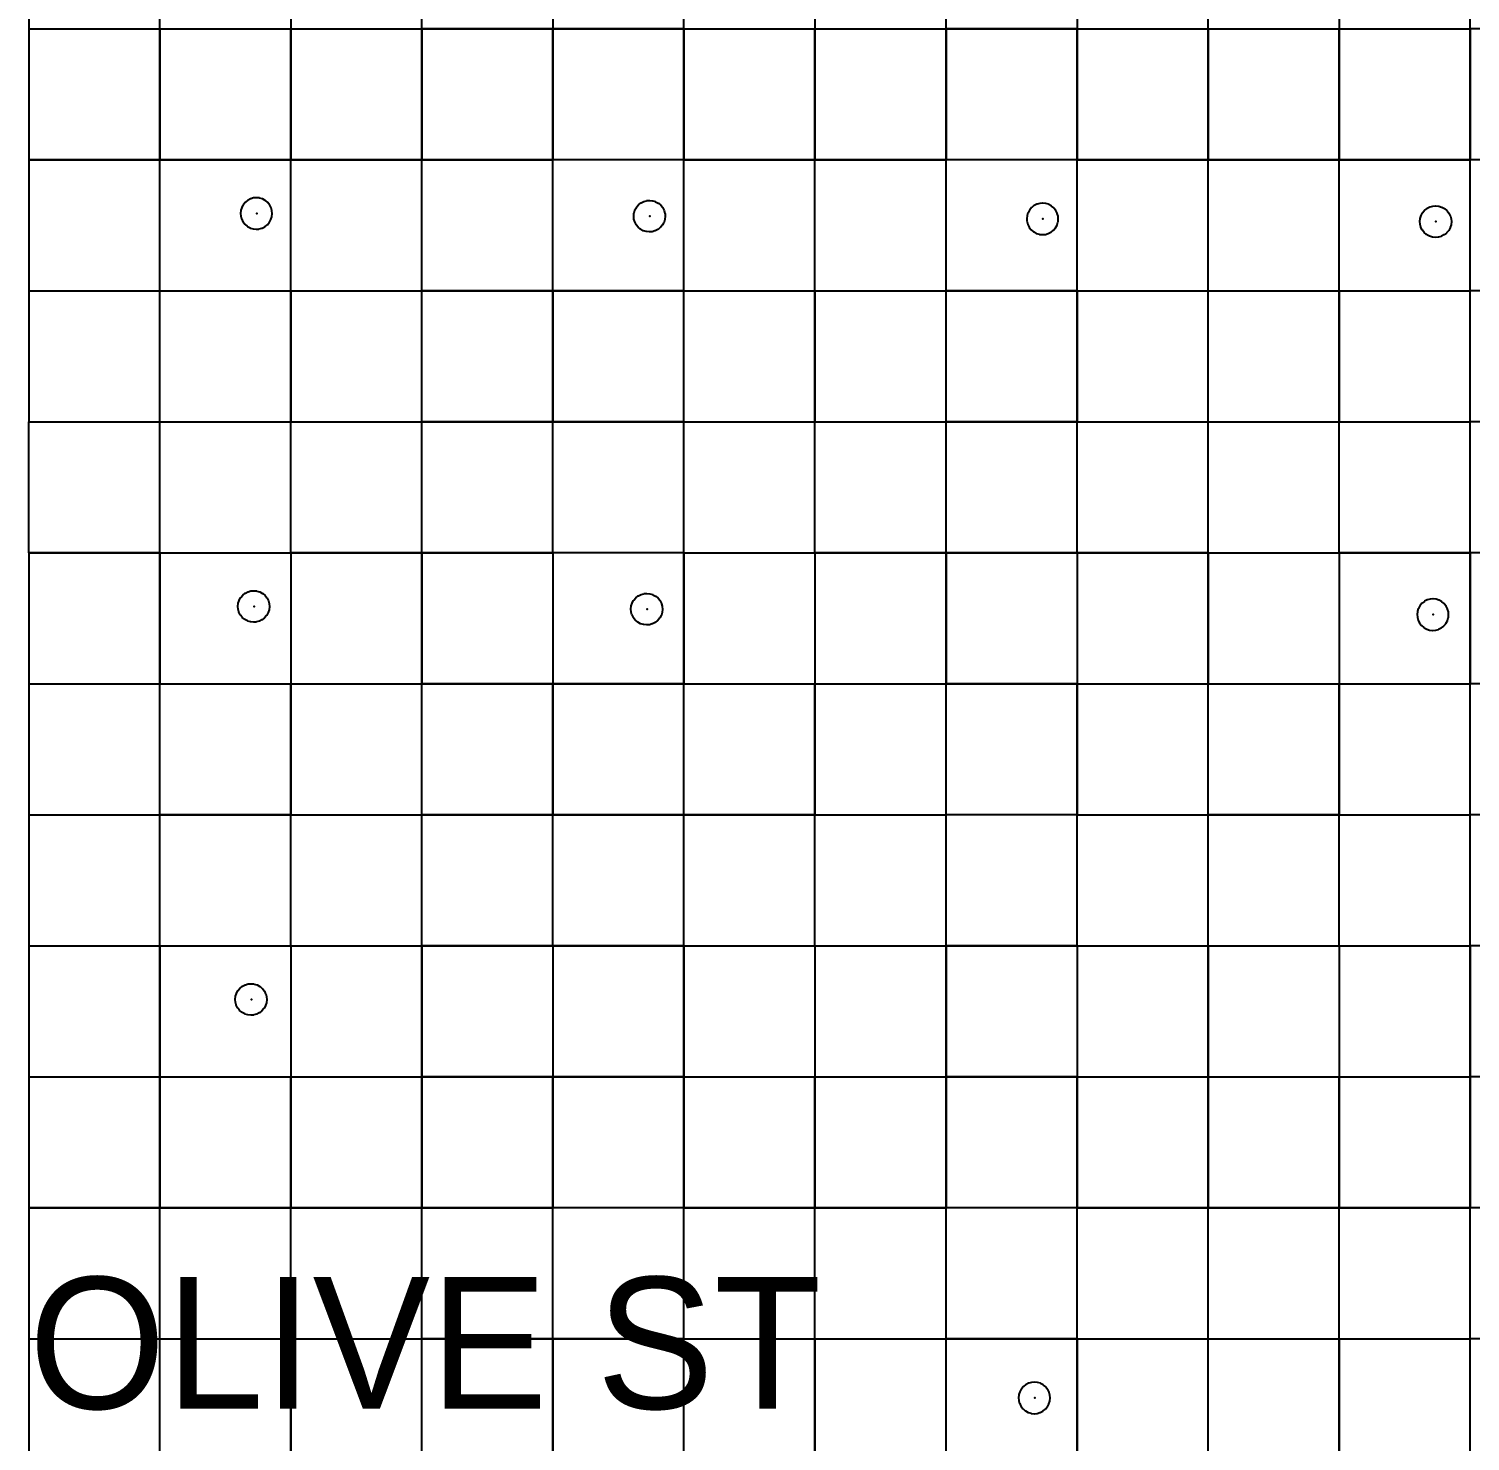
# Model space of a CAD drawing. Header units: metres. Extents: x 0 to 398, y -24 to 612.
# Drawn here: x 0 to 99, y 299 to 396 of the extents above; entities that cross this region are included whole.
import ezdxf

# ---------------------------------------------------------------- set-up
doc = ezdxf.new("R2010")
doc.units = ezdxf.units.M
for name, color, linetype in [('LAYER_01_CUT', 7, 'Continuous'), ('LAYER_04_GRID', 7, 'Continuous'), ('LAYER_05_LABELS', 7, 'Continuous')]:
    doc.layers.add(name, color=color, linetype=linetype)

msp = doc.modelspace()

# ---------------------------------------------------------------- linework, layer by layer
at = {"layer": 'LAYER_01_CUT'}
for points in [[(0, 413.994), (0, 405), (0, 404.994), (0, 396), (8.994, 396), (9, 396), (9, 404.994), (9, 405), (9, 413.994)], [(26.994, 396), (27, 396), (27, 404.994), (27, 405), (27, 413.994)], [(44.994, 396), (45, 396), (45, 404.994), (45, 405), (45, 413.994)], [(62.994, 396), (63, 396), (63, 404.994), (63, 405), (63, 413.994)], [(80.994, 396), (81, 396), (81, 404.994), (81, 405), (81, 413.994)], [(98.994, 396), (99, 396), (99, 404.994), (99, 405), (99, 413.994)], [(18, 404.994), (18, 396), (18, 396.006)], [(36, 404.994), (36, 396), (36, 396.006)], [(54, 404.994), (54, 396), (54, 396.006)], [(72, 404.994), (72, 396), (72, 396.006)], [(90, 404.994), (90, 396), (90, 396.006)], [(0, 395.994), (0, 396)], [(0, 396), (0.006, 396)], [(0, 395.994), (0, 387)], [(0.006, 396), (9, 396)], [(9, 396), (9, 396.006)], [(9.006, 396), (9, 396)], [(9, 395.994), (9, 396)], [(9, 387.006), (9, 396)], [(9, 396), (17.994, 396)], [(9, 395.994), (9, 387)], [(9.006, 396), (18, 396)], [(18, 396), (17.994, 396)], [(18, 395.994), (18, 396)], [(18, 387.006), (18, 396)], [(18, 396), (26.994, 396)], [(18, 396), (18.006, 396)], [(18, 395.994), (18, 387)], [(18.006, 396), (27, 396)], [(27, 396), (27, 396.006)], [(35.994, 396), (27, 396)], [(27.006, 396), (27, 396)], [(27, 395.994), (27, 396)], [(27, 387.006), (27, 396)], [(27, 395.994), (27, 387)], [(27.006, 396), (36, 396)], [(35.994, 396), (36, 396)], [(36, 395.994), (36, 396)], [(36, 387.006), (36, 396)], [(36, 396), (44.994, 396)], [(36, 396), (36.006, 396)], [(36, 395.994), (36, 387)], [(45, 396), (36.006, 396)], [(45, 396), (45, 396.006)], [(45, 395.994), (45, 396)], [(45, 387.006), (45, 396)], [(45, 396), (53.994, 396)], [(45, 396), (45.006, 396)], [(45, 395.994), (45, 387)], [(45.006, 396), (54, 396)], [(53.994, 396), (54, 396)], [(54.006, 396), (54, 396)], [(54, 395.994), (54, 396)], [(54, 387.006), (54, 396)], [(54, 396), (62.994, 396)], [(54, 395.994), (54, 387)], [(54.006, 396), (63, 396)], [(63, 396), (63, 396.006)], [(63, 395.994), (63, 396)], [(63, 387.006), (63, 396)], [(63, 396), (71.994, 396)], [(63, 396), (63.006, 396)], [(63, 395.994), (63, 387)], [(72, 396), (63.006, 396)], [(72, 396), (71.994, 396)], [(72, 395.994), (72, 396)], [(72, 387.006), (72, 396)], [(72, 396), (80.994, 396)], [(72, 396), (72.006, 396)], [(72, 395.994), (72, 387)], [(72.006, 396), (81, 396)], [(81, 396), (81, 396.006)], [(81.006, 396), (81, 396)], [(81, 395.994), (81, 396)], [(81, 387.006), (81, 396)], [(81, 396), (89.994, 396)], [(81, 395.994), (81, 387)], [(81.006, 396), (90, 396)], [(90, 396), (89.994, 396)], [(90, 395.994), (90, 396)], [(90, 387.006), (90, 396)], [(90, 396), (98.994, 396)], [(90, 396), (90.006, 396)], [(90, 395.994), (90, 387)], [(90.006, 396), (99, 396)], [(99, 396), (99, 396.006)], [(107.994, 396), (99, 396)], [(99.006, 396), (99, 396)], [(99, 395.994), (99, 396)], [(99, 387.006), (99, 396)], [(99, 395.994), (99, 387)], [(8.994, 387), (0, 387), (0.006, 387)], [(0, 386.994), (0, 387)], [(0, 386.994), (0, 378), (0, 377.994), (0, 369), (8.994, 369), (9, 369), (9, 377.994), (9, 378), (9, 386.994)], [(0.006, 387), (9, 387)], [(8.994, 387), (9, 387)], [(9, 387.006), (9, 387)], [(17.994, 387), (9, 387), (9.006, 387)], [(9, 386.994), (9, 387)], [(9, 378.006), (9, 387)], [(9.006, 387), (18, 387)], [(18, 387), (17.994, 387)], [(17.994, 378), (18, 378), (18, 386.994)], [(18, 387.006), (18, 387)], [(26.994, 387), (18, 387), (18.006, 387)], [(18, 386.994), (18, 387)], [(18, 378.006), (18, 387)], [(18, 377.994), (18, 369), (26.994, 369), (27, 369), (27, 377.994), (27, 378), (27, 386.994)], [(18.006, 387), (27, 387)], [(26.994, 387), (27, 387)], [(27, 387.006), (27, 387)], [(35.994, 387), (27, 387), (27.006, 387)], [(27, 386.994), (27, 387)], [(27, 378.006), (27, 387)], [(27.006, 387), (36, 387)], [(35.994, 387), (36, 387)], [(35.994, 378), (36, 378), (36, 386.994)], [(36, 387.006), (36, 387)], [(44.994, 387), (36, 387), (36.006, 387)], [(36, 386.994), (36, 387)], [(36, 378.006), (36, 387)], [(36, 377.994), (36, 369), (44.994, 369), (45, 369), (45, 377.994), (45, 378), (45, 386.994)], [(45, 387), (36.006, 387)], [(45, 387), (44.994, 387)], [(45, 387.006), (45, 387)], [(53.994, 387), (45, 387), (45.006, 387)], [(45, 386.994), (45, 387)], [(45, 378.006), (45, 387)], [(45.006, 387), (54, 387)], [(53.994, 387), (54, 387)], [(53.994, 378), (54, 378), (54, 386.994)], [(54, 387.006), (54, 387)], [(62.994, 387), (54, 387), (54.006, 387)], [(54, 386.994), (54, 387)], [(54, 378.006), (54, 387)], [(54, 377.994), (54, 369), (62.994, 369), (63, 369), (63, 377.994), (63, 378), (63, 386.994)], [(54.006, 387), (63, 387)], [(63, 387), (62.994, 387)], [(63, 387.006), (63, 387)], [(71.994, 387), (63, 387), (63.006, 387)], [(63, 386.994), (63, 387)], [(63, 378.006), (63, 387)], [(72, 387), (63.006, 387)], [(72, 387), (71.994, 387)], [(71.994, 378), (72, 378), (72, 386.994)], [(72, 387.006), (72, 387)], [(80.994, 387), (72, 387), (72.006, 387)], [(72, 386.994), (72, 387)], [(72, 378.006), (72, 387)], [(72, 377.994), (72, 369), (80.994, 369), (81, 369), (81, 377.994), (81, 378), (81, 386.994)], [(72.006, 387), (81, 387)], [(80.994, 387), (81, 387)], [(81, 387.006), (81, 387)], [(89.994, 387), (81, 387), (81.006, 387)], [(81, 386.994), (81, 387)], [(81, 378.006), (81, 387)], [(81.006, 387), (90, 387)], [(90, 387), (89.994, 387)], [(89.994, 378), (90, 378), (90, 386.994)], [(90, 387.006), (90, 387)], [(98.994, 387), (90, 387), (90.006, 387)], [(90, 386.994), (90, 387)], [(90, 378.006), (90, 387)], [(90, 377.994), (90, 369), (98.994, 369), (99, 369), (99, 377.994), (99, 378), (99, 386.994)], [(90.006, 387), (99, 387)], [(98.994, 387), (99, 387)], [(99, 387.006), (99, 387)], [(107.994, 387), (99, 387), (99.006, 387)], [(99, 386.994), (99, 387)], [(99, 378.006), (99, 387)], [(16.55, 383.89), (16.546, 383.898), (16.541, 383.905), (16.416, 384.064), (16.41, 384.071), (16.255, 384.202), (16.241, 384.213), (16.234, 384.218), (16.057, 384.314), (16.049, 384.317), (16.041, 384.32), (15.853, 384.378), (15.845, 384.38), (15.837, 384.381), (15.647, 384.401), (15.638, 384.402), (15.631, 384.401), (15.452, 384.386), (15.444, 384.385), (15.436, 384.384), (15.252, 384.333), (15.244, 384.33), (15.236, 384.327), (15.059, 384.238), (15.051, 384.234), (15.044, 384.229), (14.885, 384.103), (14.878, 384.098), (14.747, 383.942), (14.736, 383.929), (14.732, 383.921), (14.635, 383.745), (14.632, 383.737), (14.629, 383.729), (14.571, 383.541), (14.569, 383.533), (14.568, 383.524), (14.548, 383.334), (14.548, 383.326), (14.548, 383.318), (14.563, 383.139), (14.564, 383.131), (14.566, 383.123), (14.616, 382.939), (14.619, 382.931), (14.622, 382.924), (14.711, 382.746), (14.716, 382.739), (14.721, 382.732), (14.846, 382.572), (14.852, 382.566), (15.007, 382.435), (15.02, 382.423), (15.028, 382.419), (15.205, 382.323), (15.212, 382.319), (15.221, 382.316), (15.408, 382.258), (15.417, 382.256), (15.425, 382.255), (15.615, 382.235), (15.623, 382.235), (15.631, 382.235), (15.81, 382.25), (15.818, 382.251), (15.826, 382.253), (16.01, 382.304), (16.018, 382.306), (16.025, 382.31), (16.203, 382.399), (16.21, 382.403), (16.218, 382.408), (16.377, 382.533), (16.384, 382.539), (16.514, 382.694), (16.526, 382.708), (16.53, 382.715), (16.626, 382.892), (16.63, 382.9), (16.633, 382.908), (16.691, 383.096), (16.693, 383.104), (16.694, 383.112), (16.714, 383.303), (16.714, 383.311), (16.714, 383.318), (16.699, 383.498), (16.698, 383.505), (16.696, 383.513), (16.645, 383.697), (16.643, 383.705), (16.639, 383.713), (16.55, 383.89)], [(41.562, 382.952), (41.547, 383.132), (41.547, 383.139), (41.547, 383.147), (41.567, 383.338), (41.568, 383.346), (41.57, 383.354), (41.628, 383.542), (41.631, 383.55), (41.634, 383.558), (41.73, 383.735), (41.735, 383.742), (41.746, 383.756), (41.877, 383.911), (41.884, 383.917), (42.043, 384.042), (42.05, 384.047), (42.058, 384.051), (42.235, 384.14), (42.243, 384.144), (42.251, 384.146), (42.435, 384.197), (42.443, 384.199), (42.45, 384.2), (42.63, 384.215), (42.637, 384.215), (42.646, 384.215), (42.836, 384.195), (42.844, 384.194), (42.852, 384.192), (43.04, 384.134), (43.048, 384.131), (43.056, 384.127), (43.233, 384.031), (43.24, 384.027), (43.254, 384.015), (43.409, 383.884), (43.415, 383.878), (43.54, 383.719), (43.545, 383.711), (43.549, 383.704), (43.638, 383.526), (43.642, 383.519), (43.644, 383.511), (43.695, 383.327), (43.697, 383.319), (43.698, 383.311), (43.713, 383.132), (43.713, 383.124), (43.713, 383.116), (43.693, 382.926), (43.692, 382.918), (43.69, 382.909), (43.632, 382.721), (43.629, 382.713), (43.625, 382.705), (43.529, 382.529), (43.525, 382.521), (43.513, 382.508), (43.382, 382.353), (43.376, 382.347), (43.217, 382.222), (43.209, 382.216), (43.202, 382.212), (43.024, 382.123), (43.017, 382.12), (43.009, 382.117), (42.825, 382.067), (42.817, 382.065), (42.809, 382.064), (42.63, 382.049), (42.622, 382.048), (42.614, 382.049), (42.424, 382.069), (42.415, 382.07), (42.407, 382.072), (42.219, 382.13), (42.211, 382.133), (42.203, 382.136), (42.027, 382.232), (42.019, 382.237), (42.006, 382.248), (41.85, 382.379), (41.845, 382.386), (41.72, 382.545), (41.715, 382.552), (41.71, 382.56), (41.621, 382.737), (41.618, 382.745), (41.615, 382.753), (41.564, 382.937), (41.563, 382.945), (41.562, 382.952)], [(68.634, 383.372), (68.63, 383.364), (68.627, 383.356), (68.569, 383.168), (68.567, 383.16), (68.566, 383.151), (68.546, 382.961), (68.546, 382.953), (68.546, 382.945), (68.561, 382.766), (68.562, 382.758), (68.564, 382.75), (68.615, 382.567), (68.617, 382.559), (68.621, 382.551), (68.71, 382.373), (68.714, 382.366), (68.719, 382.359), (68.844, 382.199), (68.85, 382.193), (69.005, 382.062), (69.019, 382.051), (69.026, 382.046), (69.203, 381.95), (69.211, 381.946), (69.219, 381.943), (69.407, 381.885), (69.415, 381.883), (69.423, 381.882), (69.613, 381.862), (69.622, 381.862), (69.629, 381.862), (69.809, 381.877), (69.816, 381.878), (69.824, 381.88), (70.008, 381.931), (70.016, 381.933), (70.024, 381.937), (70.201, 382.026), (70.209, 382.03), (70.216, 382.035), (70.375, 382.16), (70.382, 382.166), (70.513, 382.321), (70.524, 382.335), (70.529, 382.342), (70.625, 382.519), (70.628, 382.527), (70.631, 382.535), (70.689, 382.723), (70.691, 382.731), (70.692, 382.739), (70.712, 382.93), (70.712, 382.938), (70.712, 382.946), (70.697, 383.125), (70.696, 383.133), (70.694, 383.141), (70.644, 383.324), (70.641, 383.332), (70.638, 383.34), (70.549, 383.517), (70.544, 383.525), (70.539, 383.532), (70.414, 383.691), (70.408, 383.698), (70.253, 383.829), (70.24, 383.84), (70.232, 383.845), (70.055, 383.941), (70.048, 383.945), (70.039, 383.947), (69.852, 384.005), (69.844, 384.007), (69.835, 384.009), (69.645, 384.028), (69.637, 384.029), (69.629, 384.028), (69.45, 384.013), (69.442, 384.012), (69.434, 384.011), (69.25, 383.96), (69.242, 383.957), (69.235, 383.954), (69.057, 383.865), (69.05, 383.861), (69.042, 383.856), (68.883, 383.73), (68.876, 383.725), (68.746, 383.569), (68.734, 383.556), (68.73, 383.548), (68.634, 383.372)], [(95.626, 383.169), (95.629, 383.177), (95.633, 383.185), (95.729, 383.362), (95.734, 383.37), (95.745, 383.383), (95.876, 383.538), (95.882, 383.544), (96.042, 383.669), (96.049, 383.674), (96.056, 383.679), (96.234, 383.767), (96.242, 383.771), (96.25, 383.773), (96.433, 383.824), (96.441, 383.826), (96.449, 383.827), (96.628, 383.842), (96.636, 383.842), (96.644, 383.842), (96.834, 383.822), (96.843, 383.821), (96.851, 383.819), (97.039, 383.761), (97.047, 383.758), (97.055, 383.754), (97.232, 383.658), (97.239, 383.654), (97.253, 383.642), (97.408, 383.512), (97.414, 383.505), (97.539, 383.346), (97.544, 383.338), (97.548, 383.331), (97.637, 383.154), (97.64, 383.146), (97.643, 383.138), (97.694, 382.954), (97.696, 382.946), (97.697, 382.938), (97.711, 382.759), (97.712, 382.751), (97.711, 382.743), (97.692, 382.553), (97.691, 382.545), (97.688, 382.536), (97.631, 382.349), (97.628, 382.34), (97.624, 382.333), (97.528, 382.156), (97.523, 382.148), (97.512, 382.135), (97.381, 381.98), (97.375, 381.974), (97.215, 381.849), (97.208, 381.844), (97.201, 381.839), (97.023, 381.75), (97.015, 381.747), (97.007, 381.744), (96.824, 381.694), (96.816, 381.692), (96.808, 381.691), (96.629, 381.676), (96.621, 381.676), (96.613, 381.676), (96.423, 381.696), (96.414, 381.697), (96.406, 381.699), (96.218, 381.757), (96.21, 381.76), (96.202, 381.763), (96.025, 381.859), (96.018, 381.864), (96.004, 381.875), (95.849, 382.006), (95.843, 382.013), (95.718, 382.172), (95.713, 382.179), (95.709, 382.187), (95.62, 382.364), (95.617, 382.372), (95.614, 382.38), (95.563, 382.564), (95.561, 382.572), (95.56, 382.58), (95.546, 382.759), (95.545, 382.766), (95.546, 382.775), (95.565, 382.965), (95.566, 382.973), (95.569, 382.981), (95.626, 383.169)], [(0, 378), (8.994, 378)], [(0, 378), (0.006, 378)], [(0.006, 378), (9, 378)], [(8.994, 378), (9, 378)], [(9, 378), (9, 378.006)], [(9.006, 378), (9, 378)], [(9, 369.006), (9, 378)], [(9, 378), (17.994, 378)], [(9.006, 378), (18, 378)], [(18, 378), (18, 378.006)], [(18, 369.006), (18, 378)], [(18, 378), (18, 377.994)], [(18, 378), (26.994, 378)], [(18, 378), (18.006, 378)], [(18.006, 378), (27, 378)], [(26.994, 378), (27, 378)], [(27, 378), (27, 378.006)], [(35.994, 378), (27, 378)], [(27.006, 378), (27, 378)], [(27, 369.006), (27, 378)], [(27.006, 378), (36, 378)], [(36, 378), (36, 378.006)], [(36, 369.006), (36, 378)], [(36, 378), (36, 377.994)], [(36, 378), (44.994, 378)], [(36, 378), (36.006, 378)], [(45, 378), (36.006, 378)], [(45, 378), (44.994, 378)], [(45, 378), (45, 378.006)], [(45, 369.006), (45, 378)], [(45, 378), (53.994, 378)], [(45, 378), (45.006, 378)], [(45.006, 378), (54, 378)], [(54, 378), (54, 378.006)], [(54.006, 378), (54, 378)], [(54, 369.006), (54, 378)], [(54, 378), (54, 377.994)], [(54, 378), (62.994, 378)], [(54.006, 378), (63, 378)], [(63, 378), (62.994, 378)], [(63, 378), (63, 378.006)], [(63, 369.006), (63, 378)], [(63, 378), (71.994, 378)], [(63, 378), (63.006, 378)], [(72, 378), (63.006, 378)], [(72, 378), (72, 378.006)], [(72, 369.006), (72, 378)], [(72, 378), (72, 377.994)], [(72, 378), (80.994, 378)], [(72, 378), (72.006, 378)], [(72.006, 378), (81, 378)], [(80.994, 378), (81, 378)], [(81, 378), (81, 378.006)], [(81.006, 378), (81, 378)], [(81, 369.006), (81, 378)], [(81, 378), (89.994, 378)], [(81.006, 378), (90, 378)], [(90, 378), (90, 378.006)], [(90, 369.006), (90, 378)], [(90, 378), (90, 377.994)], [(90, 378), (98.994, 378)], [(90, 378), (90.006, 378)], [(90.006, 378), (99, 378)], [(98.994, 378), (99, 378)], [(99, 378), (99, 378.006)], [(107.994, 378), (99, 378)], [(99.006, 378), (99, 378)], [(99, 369.006), (99, 378)], [(0, 368.994), (0, 369)], [(0, 369), (0.006, 369)], [(8.994, 360), (0, 360), (0, 368.994)], [(0.006, 369), (9, 369)], [(9, 369.006), (9, 369)], [(9.006, 369), (9, 369)], [(9, 368.994), (9, 369)], [(9, 360.006), (9, 369)], [(9, 369), (17.994, 369)], [(17.994, 342), (9, 342), (9, 350.994), (9, 351), (9, 359.994), (9, 360), (9, 368.994)], [(9.006, 369), (18, 369)], [(18, 369), (17.994, 369)], [(18, 369.006), (18, 369)], [(18, 368.994), (18, 369)], [(18, 360.006), (18, 369)], [(18, 369), (18.006, 369)], [(26.994, 360), (18, 360), (18, 368.994)], [(18.006, 369), (27, 369)], [(27, 369.006), (27, 369)], [(35.994, 369), (27, 369)], [(27.006, 369), (27, 369)], [(27, 368.994), (27, 369)], [(27, 360.006), (27, 369)], [(35.994, 342), (27, 342), (27, 350.994), (27, 351), (27, 359.994), (27, 360), (27, 368.994)], [(27.006, 369), (36, 369)], [(35.994, 369), (36, 369)], [(36, 369.006), (36, 369)], [(36, 368.994), (36, 369)], [(36, 360.006), (36, 369)], [(36, 369), (36.006, 369)], [(44.994, 360), (36, 360), (36, 368.994)], [(45, 369), (36.006, 369)], [(45, 369.006), (45, 369)], [(45, 368.994), (45, 369)], [(45, 360.006), (45, 369)], [(45, 369), (53.994, 369)], [(45, 369), (45.006, 369)], [(53.994, 342), (45, 342), (45, 350.994), (45, 351), (45, 359.994), (45, 360), (45, 368.994)], [(45.006, 369), (54, 369)], [(53.994, 369), (54, 369)], [(54, 369.006), (54, 369)], [(54.006, 369), (54, 369)], [(54, 368.994), (54, 369)], [(54, 360.006), (54, 369)], [(62.994, 360), (54, 360), (54, 368.994)], [(54.006, 369), (63, 369)], [(63, 369.006), (63, 369)], [(63, 368.994), (63, 369)], [(63, 360.006), (63, 369)], [(63, 369), (71.994, 369)], [(63, 369), (63.006, 369)], [(71.994, 342), (63, 342), (63, 350.994), (63, 351), (63, 359.994), (63, 360), (63, 368.994)], [(72, 369), (63.006, 369)], [(72, 369), (71.994, 369)], [(72, 369.006), (72, 369)], [(72, 368.994), (72, 369)], [(72, 360.006), (72, 369)], [(72, 369), (72.006, 369)], [(80.994, 360), (72, 360), (72, 368.994)], [(72.006, 369), (81, 369)], [(81, 369.006), (81, 369)], [(81.006, 369), (81, 369)], [(81, 368.994), (81, 369)], [(81, 360.006), (81, 369)], [(81, 369), (89.994, 369)], [(89.994, 342), (81, 342), (81, 350.994), (81, 351), (81, 359.994), (81, 360), (81, 368.994)], [(81.006, 369), (90, 369)], [(90, 369), (89.994, 369)], [(90, 369.006), (90, 369)], [(90, 368.994), (90, 369)], [(90, 360.006), (90, 369)], [(90, 369), (90.006, 369)], [(98.994, 360), (90, 360), (90, 368.994)], [(90.006, 369), (99, 369)], [(99, 369.006), (99, 369)], [(107.994, 369), (99, 369)], [(99.006, 369), (99, 369)], [(99, 368.994), (99, 369)], [(99, 360.006), (99, 369)], [(107.994, 342), (99, 342), (99, 350.994), (99, 351), (99, 359.994), (99, 360), (99, 368.994)], [(0, 360), (0, 359.994)], [(0, 360), (0.006, 360)], [(0, 359.994), (0, 351), (0, 350.994), (0, 342), (8.994, 342)], [(0.006, 360), (9, 360)], [(8.994, 360), (9, 360)], [(9, 360), (9, 360.006)], [(9.006, 360), (9, 360)], [(9, 360), (9, 351.006)], [(9, 360), (17.994, 360)], [(9.006, 360), (18, 360)], [(18, 360), (17.994, 360)], [(18, 360), (18, 360.006)], [(18, 360), (18, 359.994)], [(18, 360), (18, 351.006)], [(18, 360), (18.006, 360)], [(18, 359.994), (18, 351), (18, 351.006)], [(18.006, 360), (27, 360)], [(26.994, 360), (27, 360)], [(27, 360), (27, 360.006)], [(35.994, 360), (27, 360)], [(27.006, 360), (27, 360)], [(27, 360), (27, 351.006)], [(27.006, 360), (36, 360)], [(35.994, 360), (36, 360)], [(36, 360), (36, 360.006)], [(36, 360), (36, 359.994)], [(36, 360), (36, 351.006)], [(36, 360), (36.006, 360)], [(36, 359.994), (36, 351), (36, 351.006)], [(45, 360), (36.006, 360)], [(45, 360), (44.994, 360)], [(45, 360), (45, 360.006)], [(45, 360), (45, 351.006)], [(45, 360), (53.994, 360)], [(45, 360), (45.006, 360)], [(45.006, 360), (54, 360)], [(53.994, 360), (54, 360)], [(54, 360), (54, 360.006)], [(54.006, 360), (54, 360)], [(54, 360), (54, 359.994)], [(54, 360), (54, 351.006)], [(54, 359.994), (54, 351), (54, 351.006)], [(54.006, 360), (63, 360)], [(63, 360), (62.994, 360)], [(63, 360), (63, 360.006)], [(63, 360), (63, 351.006)], [(63, 360), (71.994, 360)], [(63, 360), (63.006, 360)], [(72, 360), (63.006, 360)], [(72, 360), (71.994, 360)], [(72, 360), (72, 360.006)], [(72, 360), (72, 359.994)], [(72, 360), (72, 351.006)], [(72, 360), (72.006, 360)], [(72, 359.994), (72, 351), (72, 351.006)], [(72.006, 360), (81, 360)], [(80.994, 360), (81, 360)], [(81, 360), (81, 360.006)], [(81.006, 360), (81, 360)], [(81, 360), (81, 351.006)], [(81, 360), (89.994, 360)], [(81.006, 360), (90, 360)], [(90, 360), (89.994, 360)], [(90, 360), (90, 360.006)], [(90, 360), (90, 359.994)], [(90, 360), (90, 351.006)], [(90, 360), (90.006, 360)], [(90, 359.994), (90, 351), (90, 351.006)], [(90.006, 360), (99, 360)], [(98.994, 360), (99, 360)], [(99, 360), (99, 360.006)], [(107.994, 360), (99, 360)], [(99.006, 360), (99, 360)], [(99, 360), (99, 351.006)], [(16.031, 355.409), (16.024, 355.404), (16.016, 355.399), (15.839, 355.31), (15.831, 355.307), (15.823, 355.304), (15.639, 355.254), (15.631, 355.252), (15.623, 355.251), (15.444, 355.236), (15.436, 355.236), (15.428, 355.236), (15.238, 355.256), (15.23, 355.257), (15.221, 355.259), (15.034, 355.317), (15.026, 355.32), (15.018, 355.323), (14.841, 355.419), (14.833, 355.424), (14.82, 355.435), (14.665, 355.566), (14.659, 355.573), (14.534, 355.732), (14.529, 355.739), (14.524, 355.747), (14.435, 355.924), (14.432, 355.932), (14.429, 355.94), (14.379, 356.124), (14.377, 356.132), (14.376, 356.14), (14.361, 356.319), (14.361, 356.326), (14.361, 356.335), (14.381, 356.525), (14.382, 356.533), (14.384, 356.541), (14.442, 356.729), (14.445, 356.737), (14.448, 356.745), (14.545, 356.922), (14.549, 356.93), (14.561, 356.943), (14.691, 357.098), (14.698, 357.104), (14.857, 357.229), (14.864, 357.234), (14.872, 357.239), (15.049, 357.327), (15.057, 357.331), (15.065, 357.333), (15.249, 357.384), (15.257, 357.386), (15.265, 357.387), (15.444, 357.402), (15.452, 357.402), (15.46, 357.402), (15.65, 357.382), (15.658, 357.381), (15.667, 357.379), (15.854, 357.321), (15.862, 357.318), (15.87, 357.314), (16.047, 357.218), (16.055, 357.214), (16.068, 357.202), (16.223, 357.072), (16.229, 357.065), (16.354, 356.906), (16.359, 356.898), (16.364, 356.891), (16.452, 356.714), (16.456, 356.706), (16.459, 356.698), (16.509, 356.514), (16.511, 356.506), (16.512, 356.498), (16.527, 356.319), (16.527, 356.311), (16.527, 356.303), (16.507, 356.113), (16.506, 356.105), (16.504, 356.096), (16.446, 355.909), (16.443, 355.9), (16.439, 355.893), (16.343, 355.716), (16.339, 355.708), (16.327, 355.695), (16.197, 355.54), (16.19, 355.534), (16.031, 355.409)], [(43.023, 355.217), (43.016, 355.213), (42.838, 355.124), (42.831, 355.121), (42.823, 355.118), (42.639, 355.067), (42.631, 355.065), (42.623, 355.064), (42.444, 355.049), (42.436, 355.049), (42.428, 355.05), (42.238, 355.069), (42.229, 355.07), (42.221, 355.073), (42.033, 355.13), (42.025, 355.133), (42.018, 355.137), (41.841, 355.233), (41.833, 355.238), (41.82, 355.249), (41.665, 355.38), (41.659, 355.386), (41.534, 355.546), (41.529, 355.553), (41.524, 355.56), (41.435, 355.738), (41.432, 355.746), (41.429, 355.754), (41.378, 355.937), (41.377, 355.945), (41.376, 355.953), (41.361, 356.132), (41.361, 356.14), (41.361, 356.148), (41.381, 356.338), (41.382, 356.347), (41.384, 356.355), (41.442, 356.543), (41.445, 356.551), (41.448, 356.559), (41.544, 356.736), (41.549, 356.743), (41.56, 356.757), (41.691, 356.912), (41.698, 356.917), (41.857, 357.043), (41.864, 357.048), (41.872, 357.052), (42.049, 357.141), (42.057, 357.144), (42.065, 357.147), (42.249, 357.198), (42.257, 357.2), (42.264, 357.201), (42.444, 357.215), (42.451, 357.216), (42.46, 357.215), (42.65, 357.196), (42.658, 357.194), (42.666, 357.192), (42.854, 357.135), (42.862, 357.132), (42.87, 357.128), (43.047, 357.032), (43.054, 357.027), (43.068, 357.016), (43.223, 356.885), (43.229, 356.878), (43.354, 356.719), (43.359, 356.712), (43.363, 356.704), (43.452, 356.527), (43.456, 356.519), (43.458, 356.511), (43.509, 356.328), (43.511, 356.32), (43.512, 356.312), (43.527, 356.133), (43.527, 356.125), (43.527, 356.117), (43.507, 355.927), (43.506, 355.918), (43.504, 355.91), (43.446, 355.722), (43.443, 355.714), (43.439, 355.706), (43.343, 355.529), (43.339, 355.522), (43.327, 355.508), (43.196, 355.353), (43.19, 355.347), (43.031, 355.222), (43.023, 355.217)], [(97.441, 355.341), (97.444, 355.349), (97.502, 355.537), (97.504, 355.545), (97.505, 355.554), (97.525, 355.744), (97.525, 355.752), (97.525, 355.76), (97.51, 355.939), (97.509, 355.947), (97.507, 355.955), (97.457, 356.138), (97.454, 356.146), (97.451, 356.154), (97.362, 356.331), (97.357, 356.339), (97.352, 356.346), (97.227, 356.505), (97.221, 356.512), (97.066, 356.643), (97.053, 356.654), (97.045, 356.659), (96.868, 356.755), (96.86, 356.759), (96.852, 356.762), (96.665, 356.819), (96.656, 356.821), (96.648, 356.823), (96.458, 356.842), (96.45, 356.843), (96.442, 356.843), (96.263, 356.828), (96.255, 356.827), (96.247, 356.825), (96.063, 356.774), (96.055, 356.771), (96.047, 356.768), (95.87, 356.679), (95.862, 356.675), (95.855, 356.67), (95.696, 356.545), (95.689, 356.539), (95.559, 356.384), (95.547, 356.37), (95.543, 356.363), (95.447, 356.186), (95.443, 356.178), (95.44, 356.17), (95.382, 355.982), (95.38, 355.974), (95.379, 355.965), (95.359, 355.775), (95.359, 355.767), (95.359, 355.759), (95.374, 355.58), (95.375, 355.572), (95.377, 355.564), (95.427, 355.381), (95.43, 355.373), (95.434, 355.365), (95.522, 355.188), (95.527, 355.18), (95.532, 355.173), (95.657, 355.014), (95.663, 355.007), (95.818, 354.876), (95.831, 354.865), (95.839, 354.86), (96.016, 354.764), (96.024, 354.76), (96.032, 354.757), (96.219, 354.7), (96.228, 354.698), (96.236, 354.696), (96.426, 354.677), (96.434, 354.676), (96.442, 354.677), (96.621, 354.691), (96.629, 354.692), (96.637, 354.694), (96.821, 354.745), (96.829, 354.748), (96.837, 354.751), (97.014, 354.84), (97.022, 354.844), (97.029, 354.849), (97.188, 354.974), (97.195, 354.98), (97.325, 355.135), (97.337, 355.149), (97.341, 355.156), (97.438, 355.333), (97.441, 355.341)], [(0, 351), (8.994, 351)], [(0, 351), (0.006, 351)], [(0.006, 351), (9, 351)], [(8.994, 351), (9, 351)], [(9, 351), (9, 351.006)], [(9.006, 351), (9, 351)], [(9, 342.006), (9, 351)], [(9, 351), (17.994, 351)], [(9.006, 351), (18, 351)], [(18, 351), (17.994, 351)], [(18, 342.006), (18, 351)], [(18, 351), (18, 350.994)], [(18, 351), (26.994, 351)], [(18, 351), (18.006, 351)], [(18, 350.994), (18, 342), (26.994, 342)], [(18.006, 351), (27, 351)], [(26.994, 351), (27, 351)], [(27, 351), (27, 351.006)], [(35.994, 351), (27, 351)], [(27.006, 351), (27, 351)], [(27, 342.006), (27, 351)], [(27.006, 351), (36, 351)], [(35.994, 351), (36, 351)], [(36, 342.006), (36, 351)], [(36, 351), (36, 350.994)], [(36, 351), (44.994, 351)], [(36, 351), (36.006, 351)], [(36, 350.994), (36, 342), (44.994, 342)], [(45, 351), (36.006, 351)], [(45, 351), (44.994, 351)], [(45, 351), (45, 351.006)], [(45, 342.006), (45, 351)], [(45, 351), (53.994, 351)], [(45, 351), (45.006, 351)], [(45.006, 351), (54, 351)], [(53.994, 351), (54, 351)], [(54.006, 351), (54, 351)], [(54, 342.006), (54, 351)], [(54, 351), (54, 350.994)], [(54, 351), (62.994, 351)], [(54, 350.994), (54, 342), (62.994, 342)], [(54.006, 351), (63, 351)], [(63, 351), (62.994, 351)], [(63, 351), (63, 351.006)], [(63, 342.006), (63, 351)], [(63, 351), (71.994, 351)], [(63, 351), (63.006, 351)], [(72, 351), (63.006, 351)], [(72, 351), (71.994, 351)], [(72, 342.006), (72, 351)], [(72, 351), (72, 350.994)], [(72, 351), (80.994, 351)], [(72, 351), (72.006, 351)], [(72, 350.994), (72, 342), (80.994, 342)], [(72.006, 351), (81, 351)], [(80.994, 351), (81, 351)], [(81, 351), (81, 351.006)], [(81.006, 351), (81, 351)], [(81, 342.006), (81, 351)], [(81, 351), (89.994, 351)], [(81.006, 351), (90, 351)], [(90, 351), (89.994, 351)], [(90, 342.006), (90, 351)], [(90, 351), (90, 350.994)], [(90, 351), (98.994, 351)], [(90, 351), (90.006, 351)], [(90, 350.994), (90, 342), (98.994, 342)], [(90.006, 351), (99, 351)], [(98.994, 351), (99, 351)], [(99, 351), (99, 351.006)], [(107.994, 351), (99, 351)], [(99.006, 351), (99, 351)], [(99, 342.006), (99, 351)], [(0, 341.994), (0, 342)], [(0, 342), (0.006, 342)], [(0, 341.994), (0, 333), (0, 332.994), (0, 324), (8.994, 324), (9, 324), (9, 332.994), (9, 333), (9, 341.994)], [(0.006, 342), (9, 342)], [(8.994, 342), (9, 342)], [(9, 342.006), (9, 342)], [(9.006, 342), (9, 342)], [(9, 341.994), (9, 342)], [(9, 333.006), (9, 342)], [(9.006, 342), (18, 342)], [(18, 342), (17.994, 342)], [(17.994, 333), (18, 333), (18, 341.994)], [(18, 342.006), (18, 342)], [(18, 341.994), (18, 342)], [(18, 333.006), (18, 342)], [(18, 342), (18.006, 342)], [(18.006, 342), (27, 342)], [(26.994, 342), (27, 342)], [(26.994, 324), (27, 324), (27, 332.994), (27, 333), (27, 341.994)], [(27, 342.006), (27, 342)], [(27.006, 342), (27, 342)], [(27, 341.994), (27, 342)], [(27, 333.006), (27, 342)], [(27.006, 342), (36, 342)], [(35.994, 342), (36, 342)], [(35.994, 333), (36, 333), (36, 341.994)], [(36, 342.006), (36, 342)], [(36, 341.994), (36, 342)], [(36, 333.006), (36, 342)], [(36, 342), (36.006, 342)], [(45, 342), (36.006, 342)], [(45, 342), (44.994, 342)], [(44.994, 324), (45, 324), (45, 332.994), (45, 333), (45, 341.994)], [(45, 342.006), (45, 342)], [(45, 341.994), (45, 342)], [(45, 333.006), (45, 342)], [(45, 342), (45.006, 342)], [(45.006, 342), (54, 342)], [(53.994, 342), (54, 342)], [(53.994, 333), (54, 333), (54, 341.994)], [(54, 342.006), (54, 342)], [(54.006, 342), (54, 342)], [(54, 341.994), (54, 342)], [(54, 333.006), (54, 342)], [(54.006, 342), (63, 342)], [(63, 342), (62.994, 342)], [(62.994, 324), (63, 324), (63, 332.994), (63, 333), (63, 341.994)], [(63, 342.006), (63, 342)], [(63, 341.994), (63, 342)], [(63, 333.006), (63, 342)], [(63, 342), (63.006, 342)], [(72, 342), (63.006, 342)], [(72, 342), (71.994, 342)], [(71.994, 333), (72, 333), (72, 341.994)], [(72, 342.006), (72, 342)], [(72, 341.994), (72, 342)], [(72, 333.006), (72, 342)], [(72, 342), (72.006, 342)], [(72.006, 342), (81, 342)], [(80.994, 342), (81, 342)], [(80.994, 324), (81, 324), (81, 332.994), (81, 333), (81, 341.994)], [(81, 342.006), (81, 342)], [(81.006, 342), (81, 342)], [(81, 341.994), (81, 342)], [(81, 333.006), (81, 342)], [(81.006, 342), (90, 342)], [(90, 342), (89.994, 342)], [(89.994, 333), (90, 333), (90, 341.994)], [(90, 342.006), (90, 342)], [(90, 341.994), (90, 342)], [(90, 333.006), (90, 342)], [(90, 342), (90.006, 342)], [(90.006, 342), (99, 342)], [(98.994, 342), (99, 342)], [(98.994, 324), (99, 324), (99, 332.994), (99, 333), (99, 341.994)], [(99, 342.006), (99, 342)], [(99.006, 342), (99, 342)], [(99, 341.994), (99, 342)], [(99, 333.006), (99, 342)], [(0, 333), (8.994, 333)], [(0, 333), (0.006, 333)], [(0.006, 333), (9, 333)], [(8.994, 333), (9, 333)], [(9, 333), (9, 333.006)], [(9.006, 333), (9, 333)], [(9, 333), (9, 324.006)], [(9, 333), (17.994, 333)], [(9.006, 333), (18, 333)], [(18, 333), (18, 333.006)], [(18, 333), (18, 332.994)], [(18, 333), (18, 324.006)], [(18, 333), (26.994, 333)], [(18, 333), (18.006, 333)], [(18, 332.994), (18, 324), (18, 324.006)], [(18.006, 333), (27, 333)], [(26.994, 333), (27, 333)], [(27, 333), (27, 333.006)], [(35.994, 333), (27, 333)], [(27.006, 333), (27, 333)], [(27, 333), (27, 324.006)], [(27.006, 333), (36, 333)], [(36, 333), (36, 333.006)], [(36, 333), (36, 332.994)], [(36, 333), (36, 324.006)], [(36, 333), (44.994, 333)], [(36, 333), (36.006, 333)], [(36, 332.994), (36, 324), (36, 324.006)], [(45, 333), (36.006, 333)], [(45, 333), (44.994, 333)], [(45, 333), (45, 333.006)], [(45, 333), (45, 324.006)], [(45, 333), (53.994, 333)], [(45, 333), (45.006, 333)], [(45.006, 333), (54, 333)], [(54, 333), (54, 333.006)], [(54.006, 333), (54, 333)], [(54, 333), (54, 332.994)], [(54, 333), (54, 324.006)], [(54, 333), (62.994, 333)], [(54, 332.994), (54, 324), (54, 324.006)], [(54.006, 333), (63, 333)], [(63, 333), (62.994, 333)], [(63, 333), (63, 333.006)], [(63, 333), (63, 324.006)], [(63, 333), (71.994, 333)], [(63, 333), (63.006, 333)], [(72, 333), (63.006, 333)], [(72, 333), (72, 333.006)], [(72, 333), (72, 332.994)], [(72, 333), (72, 324.006)], [(72, 333), (80.994, 333)], [(72, 333), (72.006, 333)], [(72, 332.994), (72, 324), (72, 324.006)], [(72.006, 333), (81, 333)], [(80.994, 333), (81, 333)], [(81, 333), (81, 333.006)], [(81.006, 333), (81, 333)], [(81, 333), (81, 324.006)], [(81, 333), (89.994, 333)], [(81.006, 333), (90, 333)], [(90, 333), (90, 333.006)], [(90, 333), (90, 332.994)], [(90, 333), (90, 324.006)], [(90, 333), (98.994, 333)], [(90, 333), (90.006, 333)], [(90, 332.994), (90, 324), (90, 324.006)], [(90.006, 333), (99, 333)], [(98.994, 333), (99, 333)], [(99, 333), (99, 333.006)], [(107.994, 333), (99, 333)], [(99.006, 333), (99, 333)], [(99, 333), (99, 324.006)], [(15.078, 330.388), (15.258, 330.403), (15.265, 330.403), (15.274, 330.402), (15.464, 330.383), (15.472, 330.382), (15.48, 330.379), (15.668, 330.322), (15.676, 330.319), (15.684, 330.315), (15.861, 330.219), (15.868, 330.214), (15.882, 330.203), (16.037, 330.072), (16.043, 330.066), (16.168, 329.906), (16.173, 329.899), (16.177, 329.892), (16.266, 329.714), (16.27, 329.706), (16.272, 329.698), (16.323, 329.515), (16.325, 329.507), (16.326, 329.499), (16.341, 329.32), (16.341, 329.312), (16.341, 329.304), (16.321, 329.114), (16.32, 329.105), (16.318, 329.097), (16.26, 328.909), (16.257, 328.901), (16.253, 328.893), (16.157, 328.716), (16.153, 328.709), (16.141, 328.695), (16.01, 328.54), (16.004, 328.535), (15.845, 328.409), (15.837, 328.404), (15.83, 328.4), (15.652, 328.311), (15.644, 328.308), (15.637, 328.305), (15.453, 328.254), (15.445, 328.252), (15.437, 328.251), (15.258, 328.237), (15.25, 328.236), (15.242, 328.237), (15.052, 328.256), (15.043, 328.258), (15.035, 328.26), (14.847, 328.317), (14.839, 328.32), (14.831, 328.324), (14.655, 328.42), (14.647, 328.425), (14.634, 328.436), (14.478, 328.567), (14.473, 328.574), (14.348, 328.733), (14.342, 328.74), (14.338, 328.748), (14.249, 328.925), (14.246, 328.933), (14.243, 328.941), (14.192, 329.124), (14.191, 329.132), (14.19, 329.14), (14.175, 329.319), (14.175, 329.327), (14.175, 329.335), (14.194, 329.525), (14.196, 329.534), (14.198, 329.542), (14.256, 329.73), (14.259, 329.738), (14.262, 329.746), (14.358, 329.923), (14.363, 329.93), (14.374, 329.944), (14.505, 330.099), (14.512, 330.105), (14.671, 330.23), (14.678, 330.235), (14.686, 330.239), (14.863, 330.328), (14.871, 330.331), (14.879, 330.334), (15.063, 330.385), (15.071, 330.387), (15.078, 330.388)], [(0, 323.994), (0, 324)], [(0, 324), (0.006, 324)], [(0, 323.994), (0, 315)], [(0.006, 324), (9, 324)], [(9, 324), (9, 324.006)], [(9.006, 324), (9, 324)], [(9, 323.994), (9, 324)], [(9, 315.006), (9, 324)], [(9, 324), (17.994, 324)], [(9, 323.994), (9, 315)], [(9.006, 324), (18, 324)], [(18, 324), (17.994, 324)], [(18, 323.994), (18, 324)], [(18, 315.006), (18, 324)], [(18, 324), (26.994, 324)], [(18, 324), (18.006, 324)], [(18, 323.994), (18, 315)], [(18.006, 324), (27, 324)], [(27, 324), (27, 324.006)], [(35.994, 324), (27, 324)], [(27.006, 324), (27, 324)], [(27, 323.994), (27, 324)], [(27, 315.006), (27, 324)], [(27, 323.994), (27, 315)], [(27.006, 324), (36, 324)], [(35.994, 324), (36, 324)], [(36, 323.994), (36, 324)], [(36, 315.006), (36, 324)], [(36, 324), (44.994, 324)], [(36, 324), (36.006, 324)], [(36, 323.994), (36, 315)], [(45, 324), (36.006, 324)], [(45, 324), (45, 324.006)], [(45, 323.994), (45, 324)], [(45, 315.006), (45, 324)], [(45, 324), (53.994, 324)], [(45, 324), (45.006, 324)], [(45, 323.994), (45, 315)], [(45.006, 324), (54, 324)], [(53.994, 324), (54, 324)], [(54.006, 324), (54, 324)], [(54, 323.994), (54, 324)], [(54, 315.006), (54, 324)], [(54, 324), (62.994, 324)], [(54, 323.994), (54, 315)], [(54.006, 324), (63, 324)], [(63, 324), (63, 324.006)], [(63, 323.994), (63, 324)], [(63, 315.006), (63, 324)], [(63, 324), (71.994, 324)], [(63, 324), (63.006, 324)], [(63, 323.994), (63, 315)], [(72, 324), (63.006, 324)], [(72, 324), (71.994, 324)], [(72, 323.994), (72, 324)], [(72, 315.006), (72, 324)], [(72, 324), (80.994, 324)], [(72, 324), (72.006, 324)], [(72, 323.994), (72, 315)], [(72.006, 324), (81, 324)], [(81, 324), (81, 324.006)], [(81.006, 324), (81, 324)], [(81, 323.994), (81, 324)], [(81, 315.006), (81, 324)], [(81, 324), (89.994, 324)], [(81, 323.994), (81, 315)], [(81.006, 324), (90, 324)], [(90, 324), (89.994, 324)], [(90, 323.994), (90, 324)], [(90, 315.006), (90, 324)], [(90, 324), (98.994, 324)], [(90, 324), (90.006, 324)], [(90, 323.994), (90, 315)], [(90.006, 324), (99, 324)], [(99, 324), (99, 324.006)], [(107.994, 324), (99, 324)], [(99.006, 324), (99, 324)], [(99, 323.994), (99, 324)], [(99, 315.006), (99, 324)], [(99, 323.994), (99, 315)], [(8.994, 315), (0, 315), (0.006, 315)], [(0, 314.994), (0, 315)], [(0, 314.994), (0, 306), (0, 305.994), (0, 297), (8.994, 297), (9, 297), (9, 305.994), (9, 306), (9, 314.994)], [(0.006, 315), (9, 315)], [(8.994, 315), (9, 315)], [(9, 315.006), (9, 315)], [(17.994, 315), (9, 315), (9.006, 315)], [(9, 314.994), (9, 315)], [(9, 306.006), (9, 315)], [(9.006, 315), (18, 315)], [(18, 315), (17.994, 315)], [(17.994, 306), (18, 306), (18, 314.994)], [(18, 315.006), (18, 315)], [(26.994, 315), (18, 315), (18.006, 315)], [(18, 314.994), (18, 315)], [(18, 306.006), (18, 315)], [(18, 305.994), (18, 297), (26.994, 297), (27, 297), (27, 305.994), (27, 306), (27, 314.994)], [(18.006, 315), (27, 315)], [(26.994, 315), (27, 315)], [(27, 315.006), (27, 315)], [(35.994, 315), (27, 315), (27.006, 315)], [(27, 314.994), (27, 315)], [(27, 306.006), (27, 315)], [(27.006, 315), (36, 315)], [(35.994, 315), (36, 315)], [(35.994, 306), (36, 306), (36, 314.994)], [(36, 315.006), (36, 315)], [(44.994, 315), (36, 315), (36.006, 315)], [(36, 314.994), (36, 315)], [(36, 306.006), (36, 315)], [(36, 305.994), (36, 297), (44.994, 297), (45, 297), (45, 305.994), (45, 306), (45, 314.994)], [(45, 315), (36.006, 315)], [(45, 315), (44.994, 315)], [(45, 315.006), (45, 315)], [(53.994, 315), (45, 315), (45.006, 315)], [(45, 314.994), (45, 315)], [(45, 306.006), (45, 315)], [(45.006, 315), (54, 315)], [(53.994, 315), (54, 315)], [(53.994, 306), (54, 306), (54, 314.994)], [(54, 315.006), (54, 315)], [(62.994, 315), (54, 315), (54.006, 315)], [(54, 314.994), (54, 315)], [(54, 306.006), (54, 315)], [(54, 305.994), (54, 297), (62.994, 297), (63, 297), (63, 305.994), (63, 306), (63, 314.994)], [(54.006, 315), (63, 315)], [(63, 315), (62.994, 315)], [(63, 315.006), (63, 315)], [(71.994, 315), (63, 315), (63.006, 315)], [(63, 314.994), (63, 315)], [(63, 306.006), (63, 315)], [(72, 315), (63.006, 315)], [(72, 315), (71.994, 315)], [(71.994, 306), (72, 306), (72, 314.994)], [(72, 315.006), (72, 315)], [(80.994, 315), (72, 315), (72.006, 315)], [(72, 314.994), (72, 315)], [(72, 306.006), (72, 315)], [(72, 305.994), (72, 297), (80.994, 297), (81, 297), (81, 305.994), (81, 306), (81, 314.994)], [(72.006, 315), (81, 315)], [(80.994, 315), (81, 315)], [(81, 315.006), (81, 315)], [(89.994, 315), (81, 315), (81.006, 315)], [(81, 314.994), (81, 315)], [(81, 306.006), (81, 315)], [(81.006, 315), (90, 315)], [(90, 315), (89.994, 315)], [(89.994, 306), (90, 306), (90, 314.994)], [(90, 315.006), (90, 315)], [(98.994, 315), (90, 315), (90.006, 315)], [(90, 314.994), (90, 315)], [(90, 306.006), (90, 315)], [(90, 305.994), (90, 297), (98.994, 297), (99, 297), (99, 305.994), (99, 306), (99, 314.994)], [(90.006, 315), (99, 315)], [(98.994, 315), (99, 315)], [(99, 315.006), (99, 315)], [(107.994, 315), (99, 315), (99.006, 315)], [(99, 314.994), (99, 315)], [(99, 306.006), (99, 315)], [(0, 306), (8.994, 306)], [(0, 306), (0.006, 306)], [(0.006, 306), (9, 306)], [(8.994, 306), (9, 306)], [(9, 306), (9, 306.006)], [(9.006, 306), (9, 306)], [(9, 297.006), (9, 306)], [(9, 306), (17.994, 306)], [(9.006, 306), (18, 306)], [(18, 306), (18, 306.006)], [(18, 297.006), (18, 306)], [(18, 306), (18, 305.994)], [(18, 306), (26.994, 306)], [(18, 306), (18.006, 306)], [(18.006, 306), (27, 306)], [(26.994, 306), (27, 306)], [(27, 306), (27, 306.006)], [(35.994, 306), (27, 306)], [(27.006, 306), (27, 306)], [(27, 297.006), (27, 306)], [(27.006, 306), (36, 306)], [(36, 306), (36, 306.006)], [(36, 297.006), (36, 306)], [(36, 306), (36, 305.994)], [(36, 306), (44.994, 306)], [(36, 306), (36.006, 306)], [(45, 306), (36.006, 306)], [(45, 306), (44.994, 306)], [(45, 306), (45, 306.006)], [(45, 297.006), (45, 306)], [(45, 306), (53.994, 306)], [(45, 306), (45.006, 306)], [(45.006, 306), (54, 306)], [(54, 306), (54, 306.006)], [(54.006, 306), (54, 306)], [(54, 297.006), (54, 306)], [(54, 306), (54, 305.994)], [(54, 306), (62.994, 306)], [(54.006, 306), (63, 306)], [(63, 306), (62.994, 306)], [(63, 306), (63, 306.006)], [(63, 297.006), (63, 306)], [(63, 306), (71.994, 306)], [(63, 306), (63.006, 306)], [(72, 306), (63.006, 306)], [(72, 306), (72, 306.006)], [(72, 297.006), (72, 306)], [(72, 306), (72, 305.994)], [(72, 306), (80.994, 306)], [(72, 306), (72.006, 306)], [(72.006, 306), (81, 306)], [(80.994, 306), (81, 306)], [(81, 306), (81, 306.006)], [(81.006, 306), (81, 306)], [(81, 297.006), (81, 306)], [(81, 306), (89.994, 306)], [(81.006, 306), (90, 306)], [(90, 306), (90, 306.006)], [(90, 297.006), (90, 306)], [(90, 306), (90, 305.994)], [(90, 306), (98.994, 306)], [(90, 306), (90.006, 306)], [(90.006, 306), (99, 306)], [(98.994, 306), (99, 306)], [(99, 306), (99, 306.006)], [(107.994, 306), (99, 306)], [(99.006, 306), (99, 306)], [(99, 297.006), (99, 306)], [(69.985, 302.527), (69.98, 302.534), (69.855, 302.693), (69.849, 302.7), (69.694, 302.831), (69.681, 302.842), (69.673, 302.847), (69.496, 302.943), (69.488, 302.946), (69.48, 302.949), (69.293, 303.007), (69.284, 303.009), (69.276, 303.01), (69.086, 303.03), (69.078, 303.031), (69.07, 303.03), (68.891, 303.015), (68.883, 303.014), (68.875, 303.013), (68.691, 302.962), (68.683, 302.959), (68.675, 302.956), (68.498, 302.867), (68.49, 302.863), (68.483, 302.858), (68.324, 302.732), (68.317, 302.727), (68.187, 302.571), (68.175, 302.558), (68.171, 302.55), (68.074, 302.374), (68.071, 302.366), (68.068, 302.358), (68.01, 302.17), (68.008, 302.162), (68.007, 302.153), (67.987, 301.963), (67.987, 301.955), (67.987, 301.947), (68.002, 301.768), (68.003, 301.76), (68.005, 301.752), (68.055, 301.568), (68.058, 301.56), (68.062, 301.553), (68.15, 301.375), (68.155, 301.368), (68.16, 301.361), (68.285, 301.201), (68.291, 301.195), (68.446, 301.064), (68.459, 301.052), (68.467, 301.048), (68.644, 300.952), (68.652, 300.948), (68.66, 300.945), (68.847, 300.887), (68.856, 300.885), (68.864, 300.884), (69.054, 300.864), (69.062, 300.864), (69.07, 300.864), (69.249, 300.879), (69.257, 300.88), (69.265, 300.882), (69.449, 300.933), (69.457, 300.935), (69.465, 300.939), (69.642, 301.028), (69.65, 301.032), (69.657, 301.037), (69.816, 301.162), (69.823, 301.168), (69.953, 301.323), (69.965, 301.337), (69.969, 301.344), (70.066, 301.521), (70.069, 301.529), (70.072, 301.537), (70.13, 301.725), (70.132, 301.733), (70.133, 301.741), (70.153, 301.932), (70.153, 301.94), (70.153, 301.947), (70.138, 302.127), (70.137, 302.134), (70.135, 302.142), (70.085, 302.326), (70.082, 302.334), (70.079, 302.342), (69.99, 302.519), (69.985, 302.527)]]:
    msp.add_lwpolyline(points, dxfattribs=at)
at = {"layer": 'LAYER_04_GRID'}
for p in [(15.658, 383.318), (42.657, 383.132), (69.656, 382.945), (96.655, 382.759), (15.471, 356.319), (42.471, 356.132), (96.469, 355.759), (15.285, 329.319), (69.097, 301.947)]:
    msp.add_point(p, dxfattribs=at)

# ---------------------------------------------------------------- texts
at = {"layer": 'LAYER_05_LABELS'}
msp.add_text('OLIVE ST', height=9.045, dxfattribs=at).set_placement((0, 301.2))

doc.saveas('drawing.dxf')
